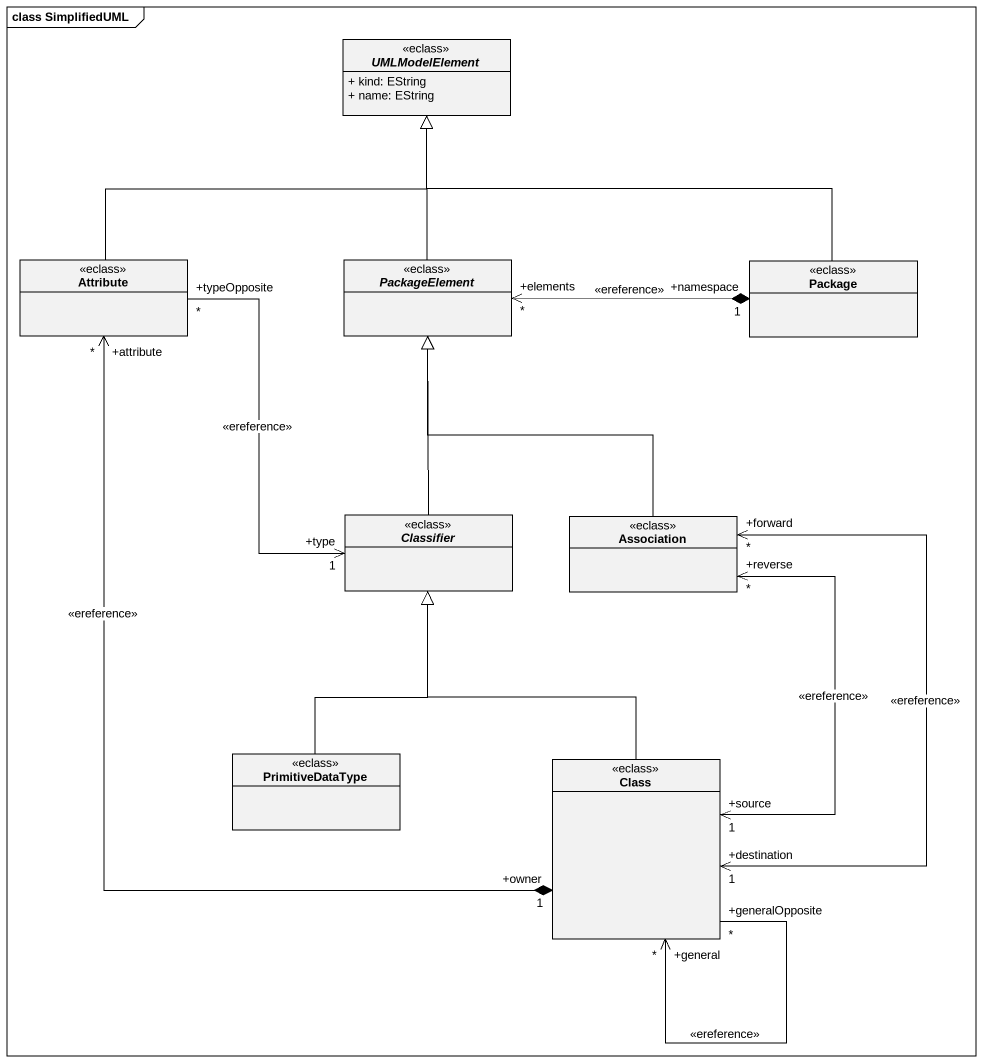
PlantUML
@startuml
mainframe class SimplifiedUML
hide circle
hide empty members
skinparam classAttributeIconSize 0
abstract class UMLModelElement <<eclass>> {
  + kind: EString
  + name: EString
}
class Attribute <<eclass>>
abstract class PackageElement <<eclass>>
class "Package" as Package_ <<eclass>>
abstract class Classifier <<eclass>>
class Association <<eclass>>
class PrimitiveDataType <<eclass>>
class "Class" as Class_ <<eclass>>
Attribute -up-|> UMLModelElement
Attribute "+typeOpposite\n*" --> "+type\n1" Classifier : <<ereference>>
Attribute "+attribute\n*" <--* "+owner\n1" Class_ : <<ereference>>
PackageElement -up-|> UMLModelElement
PackageElement "+elements\n*" <-right-* "+namespace\n1" Package_ : <<ereference>>
Package_ -left-|> UMLModelElement
Classifier -up-|> PackageElement
Association -up-|> PackageElement
Association "+reverse\n*" <--> "+source\n1" Class_ : <<ereference>>
Association "+forward\n*" <--> "+destination\n1" Class_ : <<ereference>>
PrimitiveDataType -up-|> Classifier
Class_ -up-|> Classifier
Class_ "+general\n*" <-- "+generalOpposite\n*" Class_ : <<ereference>>
@enduml
